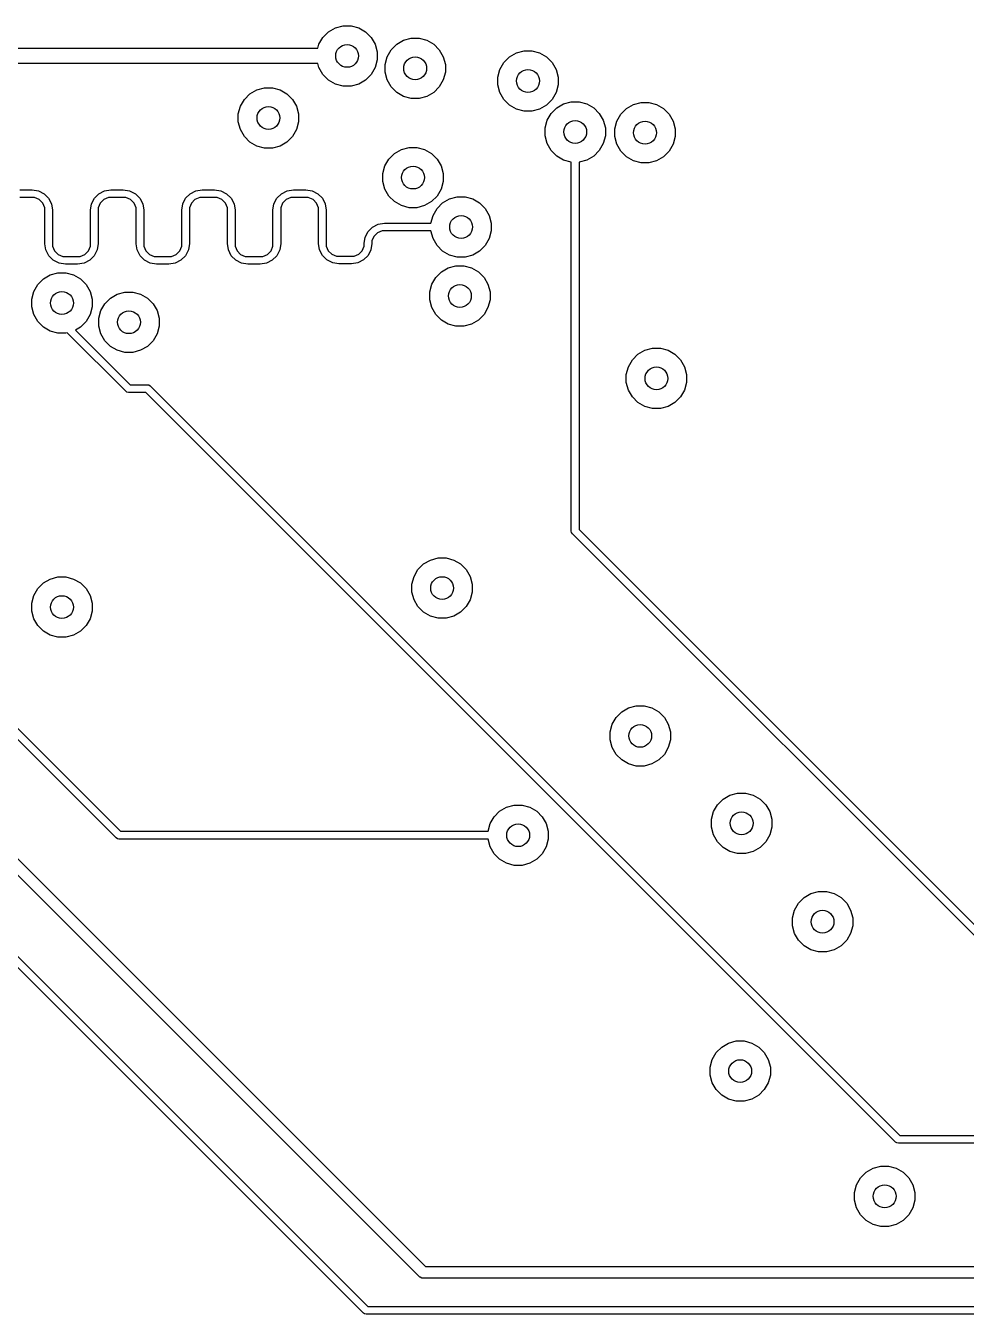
# Model space of a CAD drawing. Extents: x 0.98 to 8.13, y -3.46 to -0.83.
# Drawn here: x 5.562 to 6.049, y -2.295 to -1.628 of the extents above; entities that cross this region are included whole.
import ezdxf

# ---------------------------------------------------------------- set-up
doc = ezdxf.new("R2010")
doc.units = 0
doc.header["$MEASUREMENT"] = 0
doc.layers.add('BLACK', color=7, linetype='CONTINUOUS')

msp = doc.modelspace()

# ---------------------------------------------------------------- linework, layer by layer
at = {"layer": 'BLACK', "linetype": 'CONTINUOUS'}
for p, q in [((5.7138, -1.63767), (5.71585, -1.63411)), ((5.71585, -1.63411), (5.71876, -1.63121)), ((5.71876, -1.63121), (5.72232, -1.62915)), ((5.72232, -1.62915), (5.72629, -1.62809)), ((5.72629, -1.62809), (5.7304, -1.62809)), ((5.7304, -1.62809), (5.73437, -1.62915)), ((5.73437, -1.62915), (5.73793, -1.63121)), ((5.73793, -1.63121), (5.74084, -1.63411)), ((5.74084, -1.63411), (5.7429, -1.63767)), ((5.75759, -1.63558), (5.76156, -1.63452)), ((5.76156, -1.63452), (5.76567, -1.63452)), ((5.76567, -1.63452), (5.76964, -1.63558)), ((5.38386, -1.63976), (5.71324, -1.63976)), ((5.71324, -1.63976), (5.7138, -1.63767)), ((5.7429, -1.63767), (5.74396, -1.64165)), ((5.74906, -1.64411), (5.75112, -1.64055)), ((5.75112, -1.64055), (5.75403, -1.63764)), ((5.75403, -1.63764), (5.75759, -1.63558)), ((5.76964, -1.63558), (5.7732, -1.63764)), ((5.7732, -1.63764), (5.77611, -1.64055)), ((5.77611, -1.64055), (5.77816, -1.64411)), ((5.816, -1.64213), (5.81997, -1.64106)), ((5.81997, -1.64106), (5.82408, -1.64106)), ((5.82408, -1.64106), (5.82805, -1.64213)), ((5.71324, -1.64764), (5.38549, -1.64764)), ((5.7138, -1.64973), (5.71324, -1.64764)), ((5.74396, -1.64576), (5.7429, -1.64973)), ((5.74396, -1.64165), (5.74396, -1.64576)), ((5.748, -1.64808), (5.74906, -1.64411)), ((5.77816, -1.64411), (5.77923, -1.64808)), ((5.80747, -1.65065), (5.80953, -1.64709)), ((5.80953, -1.64709), (5.81244, -1.64418)), ((5.81244, -1.64418), (5.816, -1.64213)), ((5.82805, -1.64213), (5.83161, -1.64418)), ((5.83161, -1.64418), (5.83452, -1.64709)), ((5.83452, -1.64709), (5.83657, -1.65065)), ((5.71585, -1.65329), (5.7138, -1.64973)), ((5.71876, -1.65619), (5.71585, -1.65329)), ((5.74084, -1.65329), (5.73793, -1.65619)), ((5.7429, -1.64973), (5.74084, -1.65329)), ((5.748, -1.65219), (5.748, -1.64808)), ((5.74906, -1.65616), (5.748, -1.65219)), ((5.77923, -1.65219), (5.77816, -1.65616)), ((5.77923, -1.64808), (5.77923, -1.65219)), ((5.80641, -1.65462), (5.80747, -1.65065)), ((5.80641, -1.65873), (5.80641, -1.65462)), ((5.83657, -1.65065), (5.83764, -1.65462)), ((5.83764, -1.65462), (5.83764, -1.65873)), ((5.67807, -1.66332), (5.68163, -1.66127)), ((5.68163, -1.66127), (5.6856, -1.6602)), ((5.6856, -1.6602), (5.68971, -1.6602)), ((5.68971, -1.6602), (5.69368, -1.66127)), ((5.69368, -1.66127), (5.69724, -1.66332)), ((5.72232, -1.65825), (5.71876, -1.65619)), ((5.72629, -1.65931), (5.72232, -1.65825)), ((5.7304, -1.65931), (5.72629, -1.65931)), ((5.73437, -1.65825), (5.7304, -1.65931)), ((5.73793, -1.65619), (5.73437, -1.65825)), ((5.75112, -1.65972), (5.74906, -1.65616)), ((5.75403, -1.66263), (5.75112, -1.65972)), ((5.77611, -1.65972), (5.7732, -1.66263)), ((5.77816, -1.65616), (5.77611, -1.65972)), ((5.80747, -1.6627), (5.80641, -1.65873)), ((5.83764, -1.65873), (5.83657, -1.6627)), ((5.6731, -1.66979), (5.67516, -1.66623)), ((5.67516, -1.66623), (5.67807, -1.66332)), ((5.69724, -1.66332), (5.70015, -1.66623)), ((5.70015, -1.66623), (5.7022, -1.66979)), ((5.75759, -1.66468), (5.75403, -1.66263)), ((5.76156, -1.66575), (5.75759, -1.66468)), ((5.76567, -1.66575), (5.76156, -1.66575)), ((5.76964, -1.66468), (5.76567, -1.66575)), ((5.7732, -1.66263), (5.76964, -1.66468)), ((5.80953, -1.66626), (5.80747, -1.6627)), ((5.81244, -1.66917), (5.80953, -1.66626)), ((5.83452, -1.66626), (5.83161, -1.66917)), ((5.83657, -1.6627), (5.83452, -1.66626)), ((5.84043, -1.66852), (5.8444, -1.66746)), ((5.8444, -1.66746), (5.84851, -1.66746)), ((5.84851, -1.66746), (5.85248, -1.66852)), ((5.87658, -1.6689), (5.88055, -1.66783)), ((5.88055, -1.66783), (5.88467, -1.66783)), ((5.88467, -1.66783), (5.88864, -1.6689)), ((5.67204, -1.67376), (5.6731, -1.66979)), ((5.67204, -1.67787), (5.67204, -1.67376)), ((5.7022, -1.66979), (5.70327, -1.67376)), ((5.70327, -1.67376), (5.70327, -1.67787)), ((5.816, -1.67122), (5.81244, -1.66917)), ((5.81997, -1.67229), (5.816, -1.67122)), ((5.82408, -1.67229), (5.81997, -1.67229)), ((5.82805, -1.67122), (5.82408, -1.67229)), ((5.83161, -1.66917), (5.82805, -1.67122)), ((5.83191, -1.67704), (5.83396, -1.67348)), ((5.83396, -1.67348), (5.83687, -1.67058)), ((5.83687, -1.67058), (5.84043, -1.66852)), ((5.85248, -1.66852), (5.85604, -1.67058)), ((5.85604, -1.67058), (5.85895, -1.67348)), ((5.85895, -1.67348), (5.86101, -1.67704)), ((5.86806, -1.67742), (5.87012, -1.67386)), ((5.87012, -1.67386), (5.87302, -1.67095)), ((5.87302, -1.67095), (5.87658, -1.6689)), ((5.88864, -1.6689), (5.8922, -1.67095)), ((5.8922, -1.67095), (5.8951, -1.67386)), ((5.8951, -1.67386), (5.89716, -1.67742)), ((5.6731, -1.68184), (5.67204, -1.67787)), ((5.70327, -1.67787), (5.7022, -1.68184)), ((5.83084, -1.68102), (5.83191, -1.67704)), ((5.83084, -1.68513), (5.83084, -1.68102)), ((5.86101, -1.67704), (5.86207, -1.68102)), ((5.86207, -1.68102), (5.86207, -1.68513)), ((5.867, -1.68139), (5.86806, -1.67742)), ((5.867, -1.6855), (5.867, -1.68139)), ((5.89716, -1.67742), (5.89822, -1.68139)), ((5.89822, -1.68139), (5.89822, -1.6855)), ((5.67516, -1.6854), (5.6731, -1.68184)), ((5.67807, -1.68831), (5.67516, -1.6854)), ((5.70015, -1.6854), (5.69724, -1.68831)), ((5.7022, -1.68184), (5.70015, -1.6854)), ((5.83191, -1.6891), (5.83084, -1.68513)), ((5.86207, -1.68513), (5.86101, -1.6891)), ((5.86806, -1.68947), (5.867, -1.6855)), ((5.89822, -1.6855), (5.89716, -1.68947)), ((5.68163, -1.69036), (5.67807, -1.68831)), ((5.6856, -1.69143), (5.68163, -1.69036)), ((5.68971, -1.69143), (5.6856, -1.69143)), ((5.69368, -1.69036), (5.68971, -1.69143)), ((5.69724, -1.68831), (5.69368, -1.69036)), ((5.75, -1.69709), (5.75291, -1.69418)), ((5.75291, -1.69418), (5.75647, -1.69213)), ((5.75647, -1.69213), (5.76044, -1.69106)), ((5.76044, -1.69106), (5.76455, -1.69106)), ((5.76455, -1.69106), (5.76852, -1.69213)), ((5.76852, -1.69213), (5.77208, -1.69418)), ((5.77208, -1.69418), (5.77499, -1.69709)), ((5.83396, -1.69266), (5.83191, -1.6891)), ((5.83687, -1.69556), (5.83396, -1.69266)), ((5.85895, -1.69266), (5.85604, -1.69556)), ((5.86101, -1.6891), (5.85895, -1.69266)), ((5.87012, -1.69303), (5.86806, -1.68947)), ((5.87302, -1.69594), (5.87012, -1.69303)), ((5.8951, -1.69303), (5.8922, -1.69594)), ((5.89716, -1.68947), (5.8951, -1.69303)), ((5.74688, -1.70462), (5.74795, -1.70065)), ((5.74795, -1.70065), (5.75, -1.69709)), ((5.77499, -1.69709), (5.77705, -1.70065)), ((5.77705, -1.70065), (5.77811, -1.70462)), ((5.84043, -1.69762), (5.83687, -1.69556)), ((5.8444, -1.69868), (5.84043, -1.69762)), ((5.84446, -1.69868), (5.8444, -1.69868)), ((5.84446, -1.88976), (5.84446, -1.69868)), ((5.84851, -1.69868), (5.84846, -1.69868)), ((5.84846, -1.69868), (5.84846, -1.88894)), ((5.85248, -1.69762), (5.84851, -1.69868)), ((5.85604, -1.69556), (5.85248, -1.69762)), ((5.87658, -1.69799), (5.87302, -1.69594)), ((5.88055, -1.69906), (5.87658, -1.69799)), ((5.88467, -1.69906), (5.88055, -1.69906)), ((5.88864, -1.69799), (5.88467, -1.69906)), ((5.8922, -1.69594), (5.88864, -1.69799)), ((5.74688, -1.70873), (5.74688, -1.70462)), ((5.77811, -1.70462), (5.77811, -1.70873)), ((5.55887, -1.71303), (5.56523, -1.71303)), ((5.56523, -1.71303), (5.56523, -1.71303)), ((5.56523, -1.71303), (5.56852, -1.71355)), ((5.56852, -1.71355), (5.57148, -1.71506)), ((5.59986, -1.71506), (5.60283, -1.71355)), ((5.60283, -1.71355), (5.60611, -1.71303)), ((5.60611, -1.71303), (5.60611, -1.71303)), ((5.60611, -1.71303), (5.61248, -1.71303)), ((5.61248, -1.71303), (5.61248, -1.71303)), ((5.61248, -1.71303), (5.61576, -1.71355)), ((5.61576, -1.71355), (5.61872, -1.71506)), ((5.64711, -1.71505), (5.65007, -1.71354)), ((5.65007, -1.71354), (5.65331, -1.71303)), ((5.65331, -1.71303), (5.65336, -1.71302)), ((5.65336, -1.71302), (5.65972, -1.71302)), ((5.65972, -1.71302), (5.65972, -1.71302)), ((5.65972, -1.71302), (5.663, -1.71354)), ((5.65972, -1.71302), (5.65972, -1.71302)), ((5.663, -1.71354), (5.66597, -1.71505)), ((5.69435, -1.71505), (5.69732, -1.71354)), ((5.69732, -1.71354), (5.70055, -1.71303)), ((5.70055, -1.71303), (5.7006, -1.71302)), ((5.7006, -1.71302), (5.70696, -1.71302)), ((5.70696, -1.71302), (5.70696, -1.71302)), ((5.70696, -1.71302), (5.70696, -1.71302)), ((5.70696, -1.71302), (5.71025, -1.71354)), ((5.71025, -1.71354), (5.71321, -1.71505)), ((5.74795, -1.7127), (5.74688, -1.70873)), ((5.75, -1.71626), (5.74795, -1.7127)), ((5.77705, -1.7127), (5.77499, -1.71626)), ((5.77811, -1.70873), (5.77705, -1.7127)), ((5.56523, -1.71703), (5.55887, -1.71703)), ((5.56655, -1.71703), (5.56523, -1.71703)), ((5.56523, -1.71703), (5.56523, -1.71703)), ((5.56523, -1.71703), (5.56523, -1.71703)), ((5.56899, -1.71804), (5.56655, -1.71703)), ((5.57085, -1.7199), (5.56899, -1.71804)), ((5.57186, -1.72234), (5.57085, -1.7199)), ((5.57148, -1.71506), (5.57383, -1.71741)), ((5.57383, -1.71741), (5.57534, -1.72037)), ((5.57534, -1.72037), (5.57586, -1.72365)), ((5.59548, -1.72365), (5.596, -1.72037)), ((5.596, -1.72037), (5.59751, -1.71741)), ((5.59751, -1.71741), (5.59986, -1.71506)), ((5.60049, -1.7199), (5.59948, -1.72234)), ((5.60236, -1.71803), (5.60049, -1.7199)), ((5.60479, -1.71703), (5.60236, -1.71803)), ((5.6061, -1.71703), (5.60479, -1.71703)), ((5.60611, -1.71703), (5.6061, -1.71703)), ((5.61248, -1.71703), (5.60611, -1.71703)), ((5.60611, -1.71703), (5.60611, -1.71703)), ((5.61379, -1.71703), (5.61248, -1.71703)), ((5.61248, -1.71703), (5.61248, -1.71703)), ((5.61248, -1.71703), (5.61248, -1.71703)), ((5.61623, -1.71804), (5.61379, -1.71703)), ((5.61809, -1.7199), (5.61623, -1.71804)), ((5.6191, -1.72234), (5.61809, -1.7199)), ((5.61872, -1.71506), (5.62107, -1.71741)), ((5.62107, -1.71741), (5.62258, -1.72037)), ((5.62258, -1.72037), (5.6231, -1.72365)), ((5.64273, -1.72365), (5.64325, -1.72037)), ((5.64325, -1.72037), (5.64476, -1.71741)), ((5.64476, -1.71741), (5.64711, -1.71505)), ((5.64774, -1.7199), (5.64673, -1.72233)), ((5.6496, -1.71803), (5.64774, -1.7199)), ((5.65204, -1.71702), (5.6496, -1.71803)), ((5.65336, -1.71703), (5.65204, -1.71702)), ((5.65972, -1.71702), (5.65336, -1.71702)), ((5.65336, -1.71702), (5.65336, -1.71702)), ((5.65336, -1.71702), (5.65336, -1.71702)), ((5.65336, -1.71702), (5.65336, -1.71703)), ((5.66104, -1.71702), (5.65972, -1.71702)), ((5.66347, -1.71803), (5.66104, -1.71702)), ((5.66534, -1.7199), (5.66347, -1.71803)), ((5.66635, -1.72233), (5.66534, -1.7199)), ((5.66597, -1.71505), (5.66832, -1.71741)), ((5.66832, -1.71741), (5.66983, -1.72037)), ((5.66983, -1.72037), (5.67034, -1.72363)), ((5.68997, -1.72365), (5.69049, -1.72037)), ((5.69049, -1.72037), (5.692, -1.71741)), ((5.692, -1.71741), (5.69435, -1.71505)), ((5.69498, -1.7199), (5.69397, -1.72233)), ((5.69684, -1.71803), (5.69498, -1.7199)), ((5.69928, -1.71702), (5.69684, -1.71803)), ((5.7006, -1.71703), (5.69928, -1.71702)), ((5.70696, -1.71702), (5.7006, -1.71702)), ((5.7006, -1.71702), (5.7006, -1.71702)), ((5.7006, -1.71702), (5.7006, -1.71702)), ((5.7006, -1.71702), (5.7006, -1.71703)), ((5.70828, -1.71702), (5.70696, -1.71702)), ((5.71072, -1.71803), (5.70828, -1.71702)), ((5.71258, -1.7199), (5.71072, -1.71803)), ((5.71359, -1.72233), (5.71258, -1.7199)), ((5.71321, -1.71505), (5.71556, -1.71741)), ((5.71556, -1.71741), (5.71707, -1.72037)), ((5.71707, -1.72037), (5.71759, -1.72363)), ((5.75291, -1.71917), (5.75, -1.71626)), ((5.75647, -1.72123), (5.75291, -1.71917)), ((5.76044, -1.72229), (5.75647, -1.72123)), ((5.76852, -1.72123), (5.76455, -1.72229)), ((5.77208, -1.71917), (5.76852, -1.72123)), ((5.77499, -1.71626), (5.77208, -1.71917)), ((5.77491, -1.7227), (5.77781, -1.71979)), ((5.77781, -1.71979), (5.78138, -1.71773)), ((5.78138, -1.71773), (5.78535, -1.71667)), ((5.78535, -1.71667), (5.78946, -1.71667)), ((5.78946, -1.71667), (5.79343, -1.71773)), ((5.79343, -1.71773), (5.79699, -1.71979)), ((5.79699, -1.71979), (5.7999, -1.7227)), ((5.57186, -1.72365), (5.57186, -1.72234)), ((5.57186, -1.73228), (5.57186, -1.72365)), ((5.57186, -1.72365), (5.57186, -1.72365)), ((5.57186, -1.72365), (5.57186, -1.72365)), ((5.57186, -1.72365), (5.57186, -1.72365)), ((5.57586, -1.72365), (5.57586, -1.72365)), ((5.57586, -1.72365), (5.57586, -1.73228)), ((5.59548, -1.73228), (5.59548, -1.72365)), ((5.59548, -1.72365), (5.59548, -1.72365)), ((5.59948, -1.72234), (5.59948, -1.72365)), ((5.59948, -1.72365), (5.59948, -1.72365)), ((5.59948, -1.72365), (5.59948, -1.72365)), ((5.59948, -1.72365), (5.59948, -1.73228)), ((5.6191, -1.72365), (5.6191, -1.72234)), ((5.6191, -1.73228), (5.6191, -1.72365)), ((5.6191, -1.72365), (5.6191, -1.72365)), ((5.6191, -1.72365), (5.6191, -1.72365)), ((5.6191, -1.72365), (5.6191, -1.72365)), ((5.6231, -1.72365), (5.6231, -1.72365)), ((5.6231, -1.72365), (5.6231, -1.73228)), ((5.64273, -1.73228), (5.64273, -1.72365)), ((5.64273, -1.72365), (5.64273, -1.72365)), ((5.64673, -1.72233), (5.64673, -1.72365)), ((5.64673, -1.72365), (5.64673, -1.72365)), ((5.64673, -1.72365), (5.64673, -1.73228)), ((5.66635, -1.72365), (5.66635, -1.72233)), ((5.66635, -1.73228), (5.66635, -1.72365)), ((5.66635, -1.72365), (5.66635, -1.72365)), ((5.67034, -1.72363), (5.67035, -1.72365)), ((5.67035, -1.72365), (5.67035, -1.73228)), ((5.68997, -1.73228), (5.68997, -1.72365)), ((5.68997, -1.72365), (5.68997, -1.72365)), ((5.69397, -1.72233), (5.69397, -1.72365)), ((5.69397, -1.72365), (5.69397, -1.72365)), ((5.69397, -1.72365), (5.69397, -1.73228)), ((5.71359, -1.72365), (5.71359, -1.72233)), ((5.71359, -1.73228), (5.71359, -1.72365)), ((5.71359, -1.72365), (5.71359, -1.72365)), ((5.71759, -1.72363), (5.71759, -1.72365)), ((5.71759, -1.72365), (5.71759, -1.73228)), ((5.76455, -1.72229), (5.76044, -1.72229)), ((5.77179, -1.73023), (5.77285, -1.72626)), ((5.77285, -1.72626), (5.77491, -1.7227)), ((5.7999, -1.7227), (5.80195, -1.72626)), ((5.80195, -1.72626), (5.80301, -1.73023)), ((5.57186, -1.74091), (5.57186, -1.73228)), ((5.57586, -1.73228), (5.57586, -1.74091)), ((5.59548, -1.74091), (5.59548, -1.73228)), ((5.59948, -1.73228), (5.59948, -1.74091)), ((5.6191, -1.74091), (5.6191, -1.73228)), ((5.6231, -1.73228), (5.6231, -1.74091)), ((5.64273, -1.74091), (5.64273, -1.73228)), ((5.64673, -1.73228), (5.64673, -1.74091)), ((5.66635, -1.74091), (5.66635, -1.73228)), ((5.67035, -1.73228), (5.67035, -1.74091)), ((5.68997, -1.74091), (5.68997, -1.73228)), ((5.69397, -1.73228), (5.69397, -1.74091)), ((5.71359, -1.74084), (5.71359, -1.73228)), ((5.71759, -1.73228), (5.71759, -1.74084)), ((5.73773, -1.73758), (5.73923, -1.73463)), ((5.73923, -1.73463), (5.74157, -1.7323)), ((5.74157, -1.7323), (5.74451, -1.7308)), ((5.74647, -1.73428), (5.74406, -1.73528)), ((5.74451, -1.7308), (5.74773, -1.73029)), ((5.74777, -1.73428), (5.74647, -1.73428)), ((5.74773, -1.73029), (5.74777, -1.73028)), ((5.74777, -1.73028), (5.75374, -1.73028)), ((5.75374, -1.73428), (5.74777, -1.73428)), ((5.74777, -1.73428), (5.74777, -1.73428)), ((5.74777, -1.73428), (5.74777, -1.73428)), ((5.74777, -1.73428), (5.74777, -1.73428)), ((5.75374, -1.73028), (5.77179, -1.73028)), ((5.77179, -1.73428), (5.75374, -1.73428)), ((5.77179, -1.73028), (5.77179, -1.73023)), ((5.77179, -1.73434), (5.77179, -1.73428)), ((5.77285, -1.73831), (5.77179, -1.73434)), ((5.80301, -1.73434), (5.80195, -1.73831)), ((5.80301, -1.73023), (5.80301, -1.73434)), ((5.57187, -1.74094), (5.57186, -1.74091)), ((5.57238, -1.7442), (5.57187, -1.74094)), ((5.57586, -1.74091), (5.57586, -1.74091)), ((5.57586, -1.74091), (5.57586, -1.74091)), ((5.57586, -1.74091), (5.57586, -1.74091)), ((5.57586, -1.74091), (5.57586, -1.74223)), ((5.59548, -1.74223), (5.59548, -1.74091)), ((5.59548, -1.74091), (5.59548, -1.74091)), ((5.59548, -1.74091), (5.59548, -1.74091)), ((5.59948, -1.74091), (5.59896, -1.7442)), ((5.59948, -1.74091), (5.59948, -1.74091)), ((5.61911, -1.74094), (5.6191, -1.74091)), ((5.61962, -1.7442), (5.61911, -1.74094)), ((5.6231, -1.74091), (5.6231, -1.74091)), ((5.6231, -1.74091), (5.6231, -1.74091)), ((5.6231, -1.74091), (5.62311, -1.74091)), ((5.62311, -1.74091), (5.6231, -1.74223)), ((5.64273, -1.74223), (5.64273, -1.74091)), ((5.64273, -1.74091), (5.64273, -1.74091)), ((5.64273, -1.74091), (5.64273, -1.74091)), ((5.64673, -1.74091), (5.64621, -1.7442)), ((5.64673, -1.74091), (5.64673, -1.74091)), ((5.66687, -1.7442), (5.66635, -1.74091)), ((5.66635, -1.74091), (5.66635, -1.74091)), ((5.66635, -1.74091), (5.66635, -1.74091)), ((5.67035, -1.74091), (5.67035, -1.74092)), ((5.67035, -1.74092), (5.67035, -1.74223)), ((5.68997, -1.74223), (5.68997, -1.74091)), ((5.69397, -1.74091), (5.69345, -1.7442)), ((5.69397, -1.74091), (5.69397, -1.74091)), ((5.71411, -1.7441), (5.71359, -1.74084)), ((5.71359, -1.74084), (5.71359, -1.74084)), ((5.71359, -1.74084), (5.71359, -1.74084)), ((5.71759, -1.74084), (5.71759, -1.74085)), ((5.71759, -1.74085), (5.71759, -1.74214)), ((5.73721, -1.74084), (5.73773, -1.73758)), ((5.73721, -1.74214), (5.73721, -1.74084)), ((5.73721, -1.74084), (5.73721, -1.74084)), ((5.74121, -1.74084), (5.7407, -1.7441)), ((5.74221, -1.73713), (5.74121, -1.73954)), ((5.74121, -1.73954), (5.74121, -1.74084)), ((5.74121, -1.74084), (5.74121, -1.74084)), ((5.74121, -1.74084), (5.74121, -1.74084)), ((5.74406, -1.73528), (5.74221, -1.73713)), ((5.77491, -1.74187), (5.77285, -1.73831)), ((5.80195, -1.73831), (5.7999, -1.74187)), ((5.57389, -1.74716), (5.57238, -1.7442)), ((5.57624, -1.74951), (5.57389, -1.74716)), ((5.57586, -1.74223), (5.57687, -1.74467)), ((5.57687, -1.74467), (5.57873, -1.74653)), ((5.57873, -1.74653), (5.58117, -1.74754)), ((5.58117, -1.74754), (5.58249, -1.74754)), ((5.58249, -1.74754), (5.58249, -1.74754)), ((5.58249, -1.74754), (5.58885, -1.74754)), ((5.58885, -1.74754), (5.58885, -1.74754)), ((5.58885, -1.74754), (5.58885, -1.74754)), ((5.58885, -1.74754), (5.58885, -1.74754)), ((5.58885, -1.74754), (5.58885, -1.74754)), ((5.58885, -1.74754), (5.59017, -1.74754)), ((5.59017, -1.74754), (5.59261, -1.74653)), ((5.59261, -1.74653), (5.59447, -1.74467)), ((5.59447, -1.74467), (5.59548, -1.74223)), ((5.59745, -1.74716), (5.5951, -1.74951)), ((5.59896, -1.7442), (5.59745, -1.74716)), ((5.62113, -1.74716), (5.61962, -1.7442)), ((5.62349, -1.74951), (5.62113, -1.74716)), ((5.6231, -1.74223), (5.62411, -1.74467)), ((5.62411, -1.74467), (5.62598, -1.74653)), ((5.62598, -1.74653), (5.62841, -1.74754)), ((5.62841, -1.74754), (5.62973, -1.74754)), ((5.62973, -1.74754), (5.62973, -1.74754)), ((5.62973, -1.74754), (5.6361, -1.74754)), ((5.6361, -1.74754), (5.6361, -1.74754)), ((5.6361, -1.74754), (5.6361, -1.74754)), ((5.6361, -1.74754), (5.6361, -1.74754)), ((5.6361, -1.74754), (5.6361, -1.74754)), ((5.6361, -1.74754), (5.63742, -1.74754)), ((5.63742, -1.74754), (5.63985, -1.74653)), ((5.63985, -1.74653), (5.64172, -1.74467)), ((5.64172, -1.74467), (5.64273, -1.74223)), ((5.6447, -1.74716), (5.64235, -1.74951)), ((5.64621, -1.7442), (5.6447, -1.74716)), ((5.66838, -1.74716), (5.66687, -1.7442)), ((5.67073, -1.74951), (5.66838, -1.74716)), ((5.67035, -1.74223), (5.67136, -1.74467)), ((5.67136, -1.74467), (5.67322, -1.74653)), ((5.67322, -1.74653), (5.67566, -1.74754)), ((5.67566, -1.74754), (5.67698, -1.74754)), ((5.67698, -1.74754), (5.67698, -1.74754)), ((5.67698, -1.74754), (5.67698, -1.74754)), ((5.67698, -1.74754), (5.68334, -1.74754)), ((5.68334, -1.74754), (5.68335, -1.74754)), ((5.68335, -1.74754), (5.68466, -1.74754)), ((5.68466, -1.74754), (5.6871, -1.74653)), ((5.6871, -1.74653), (5.68896, -1.74467)), ((5.68896, -1.74467), (5.68997, -1.74223)), ((5.69194, -1.74716), (5.68959, -1.74951)), ((5.69345, -1.7442), (5.69194, -1.74716)), ((5.71561, -1.74704), (5.71411, -1.7441)), ((5.71794, -1.74938), (5.71561, -1.74704)), ((5.71759, -1.74214), (5.71859, -1.74455)), ((5.71859, -1.74455), (5.72043, -1.7464)), ((5.72043, -1.7464), (5.72284, -1.74739)), ((5.72284, -1.74739), (5.72415, -1.74739)), ((5.72415, -1.74739), (5.72415, -1.74739)), ((5.72415, -1.74739), (5.72415, -1.74739)), ((5.72415, -1.74739), (5.73066, -1.74739)), ((5.73066, -1.74739), (5.73066, -1.7474)), ((5.73066, -1.7474), (5.73196, -1.7474)), ((5.73196, -1.7474), (5.73437, -1.7464)), ((5.73437, -1.7464), (5.73622, -1.74455)), ((5.73622, -1.74455), (5.73721, -1.74214)), ((5.7392, -1.74704), (5.73686, -1.74938)), ((5.7407, -1.7441), (5.7392, -1.74704)), ((5.77781, -1.74478), (5.77491, -1.74187)), ((5.78138, -1.74683), (5.77781, -1.74478)), ((5.78535, -1.7479), (5.78138, -1.74683)), ((5.78946, -1.7479), (5.78535, -1.7479)), ((5.79343, -1.74683), (5.78946, -1.7479)), ((5.79699, -1.74478), (5.79343, -1.74683)), ((5.7999, -1.74187), (5.79699, -1.74478)), ((5.5792, -1.75102), (5.57624, -1.74951)), ((5.58249, -1.75154), (5.5792, -1.75102)), ((5.58885, -1.75154), (5.58249, -1.75154)), ((5.58249, -1.75154), (5.58249, -1.75154)), ((5.58249, -1.75154), (5.58249, -1.75154)), ((5.59214, -1.75102), (5.58885, -1.75154)), ((5.58885, -1.75154), (5.58885, -1.75154)), ((5.5951, -1.74951), (5.59214, -1.75102)), ((5.62645, -1.75102), (5.62349, -1.74951)), ((5.62973, -1.75154), (5.62645, -1.75102)), ((5.6361, -1.75154), (5.62973, -1.75154)), ((5.62973, -1.75154), (5.62973, -1.75154)), ((5.62973, -1.75154), (5.62973, -1.75154)), ((5.63938, -1.75102), (5.6361, -1.75154)), ((5.6361, -1.75154), (5.6361, -1.75154)), ((5.64235, -1.74951), (5.63938, -1.75102)), ((5.67369, -1.75102), (5.67073, -1.74951)), ((5.67698, -1.75154), (5.67369, -1.75102)), ((5.68334, -1.75154), (5.67698, -1.75154)), ((5.67698, -1.75154), (5.67698, -1.75154)), ((5.67698, -1.75154), (5.67698, -1.75154)), ((5.68663, -1.75102), (5.68334, -1.75154)), ((5.68334, -1.75154), (5.68334, -1.75154)), ((5.68334, -1.75154), (5.68334, -1.75154)), ((5.68334, -1.75154), (5.68334, -1.75154)), ((5.68959, -1.74951), (5.68663, -1.75102)), ((5.72089, -1.75088), (5.71794, -1.74938)), ((5.72415, -1.75139), (5.72089, -1.75088)), ((5.73066, -1.75139), (5.72415, -1.75139)), ((5.72415, -1.75139), (5.72415, -1.75139)), ((5.72415, -1.75139), (5.72415, -1.75139)), ((5.73392, -1.75088), (5.73066, -1.7514)), ((5.73066, -1.7514), (5.73066, -1.75139)), ((5.73066, -1.75139), (5.73066, -1.75139)), ((5.73066, -1.75139), (5.73066, -1.75139)), ((5.73686, -1.74938), (5.73392, -1.75088)), ((5.77717, -1.75551), (5.78073, -1.75345)), ((5.78073, -1.75345), (5.7847, -1.75239)), ((5.7847, -1.75239), (5.78881, -1.75239)), ((5.78881, -1.75239), (5.79278, -1.75345)), ((5.79278, -1.75345), (5.79634, -1.75551)), ((5.56821, -1.76207), (5.57112, -1.75916)), ((5.57112, -1.75916), (5.57468, -1.7571)), ((5.57468, -1.7571), (5.57865, -1.75604)), ((5.57865, -1.75604), (5.58276, -1.75604)), ((5.58276, -1.75604), (5.58674, -1.7571)), ((5.58674, -1.7571), (5.5903, -1.75916)), ((5.5903, -1.75916), (5.5932, -1.76207)), ((5.77221, -1.76198), (5.77426, -1.75842)), ((5.77426, -1.75842), (5.77717, -1.75551)), ((5.79634, -1.75551), (5.79925, -1.75842)), ((5.79925, -1.75842), (5.80131, -1.76198)), ((5.5651, -1.7696), (5.56616, -1.76563)), ((5.56616, -1.76563), (5.56821, -1.76207)), ((5.5932, -1.76207), (5.59526, -1.76563)), ((5.59526, -1.76563), (5.59632, -1.7696)), ((5.60582, -1.76911), (5.60938, -1.76705)), ((5.60938, -1.76705), (5.61335, -1.76599)), ((5.61335, -1.76599), (5.61746, -1.76599)), ((5.61746, -1.76599), (5.62143, -1.76705)), ((5.62143, -1.76705), (5.62499, -1.76911)), ((5.77114, -1.76595), (5.77221, -1.76198)), ((5.77114, -1.77006), (5.77114, -1.76595)), ((5.80131, -1.76198), (5.80237, -1.76595)), ((5.80237, -1.76595), (5.80237, -1.77006)), ((5.5651, -1.77371), (5.5651, -1.7696)), ((5.56616, -1.77768), (5.5651, -1.77371)), ((5.59632, -1.77371), (5.59526, -1.77768)), ((5.59632, -1.7696), (5.59632, -1.77371)), ((5.60085, -1.77558), (5.60291, -1.77201)), ((5.60291, -1.77201), (5.60582, -1.76911)), ((5.62499, -1.76911), (5.6279, -1.77201)), ((5.6279, -1.77201), (5.62995, -1.77558)), ((5.77221, -1.77403), (5.77114, -1.77006)), ((5.77426, -1.77759), (5.77221, -1.77403)), ((5.80131, -1.77403), (5.79925, -1.77759)), ((5.80237, -1.77006), (5.80131, -1.77403)), ((5.56821, -1.78124), (5.56616, -1.77768)), ((5.57112, -1.78415), (5.56821, -1.78124)), ((5.5932, -1.78124), (5.5903, -1.78415)), ((5.59526, -1.77768), (5.5932, -1.78124)), ((5.59979, -1.77955), (5.60085, -1.77558)), ((5.59979, -1.78366), (5.59979, -1.77955)), ((5.62995, -1.77558), (5.63102, -1.77955)), ((5.63102, -1.77955), (5.63102, -1.78366)), ((5.77717, -1.7805), (5.77426, -1.77759)), ((5.78073, -1.78255), (5.77717, -1.7805)), ((5.79634, -1.7805), (5.79278, -1.78255)), ((5.79925, -1.77759), (5.79634, -1.7805)), ((5.57468, -1.7862), (5.57112, -1.78415)), ((5.57865, -1.78727), (5.57468, -1.7862)), ((5.58276, -1.78727), (5.57865, -1.78727)), ((5.58346, -1.78708), (5.58276, -1.78727)), ((5.61374, -1.81736), (5.58346, -1.78708)), ((5.5903, -1.78415), (5.58769, -1.78565)), ((5.58769, -1.78565), (5.61599, -1.81394)), ((5.60085, -1.78763), (5.59979, -1.78366)), ((5.60291, -1.79119), (5.60085, -1.78763)), ((5.62995, -1.78763), (5.6279, -1.79119)), ((5.63102, -1.78366), (5.62995, -1.78763)), ((5.7847, -1.78362), (5.78073, -1.78255)), ((5.78881, -1.78362), (5.7847, -1.78362)), ((5.79278, -1.78255), (5.78881, -1.78362)), ((5.60582, -1.7941), (5.60291, -1.79119)), ((5.60938, -1.79615), (5.60582, -1.7941)), ((5.62499, -1.7941), (5.62143, -1.79615)), ((5.6279, -1.79119), (5.62499, -1.7941)), ((5.61335, -1.79722), (5.60938, -1.79615)), ((5.61746, -1.79722), (5.61335, -1.79722)), ((5.62143, -1.79615), (5.61746, -1.79722)), ((5.874, -1.80466), (5.87605, -1.8011)), ((5.87605, -1.8011), (5.87896, -1.79819)), ((5.87896, -1.79819), (5.88252, -1.79614)), ((5.88252, -1.79614), (5.88649, -1.79508)), ((5.88649, -1.79508), (5.8906, -1.79508)), ((5.8906, -1.79508), (5.89458, -1.79614)), ((5.89458, -1.79614), (5.89814, -1.79819)), ((5.89814, -1.79819), (5.90104, -1.8011)), ((5.90104, -1.8011), (5.9031, -1.80466)), ((5.87294, -1.80863), (5.874, -1.80466)), ((5.9031, -1.80466), (5.90416, -1.80863)), ((5.61599, -1.81394), (5.625, -1.81394)), ((5.625, -1.81394), (5.62577, -1.8141)), ((5.62577, -1.8141), (5.62641, -1.81453)), ((5.62641, -1.81453), (6.01461, -2.20272)), ((5.87294, -1.81274), (5.87294, -1.80863)), ((5.874, -1.81671), (5.87294, -1.81274)), ((5.90416, -1.81274), (5.9031, -1.81671)), ((5.90416, -1.80863), (5.90416, -1.81274)), ((5.61439, -1.81779), (5.61374, -1.81736)), ((5.61516, -1.81794), (5.61439, -1.81779)), ((5.62417, -1.81794), (5.61516, -1.81794)), ((6.01237, -2.20614), (5.62417, -1.81794)), ((5.87605, -1.82028), (5.874, -1.81671)), ((5.87896, -1.82318), (5.87605, -1.82028)), ((5.90104, -1.82028), (5.89814, -1.82318)), ((5.9031, -1.81671), (5.90104, -1.82028)), ((5.88252, -1.82524), (5.87896, -1.82318)), ((5.88649, -1.8263), (5.88252, -1.82524)), ((5.8906, -1.8263), (5.88649, -1.8263)), ((5.89458, -1.82524), (5.8906, -1.8263)), ((5.89814, -1.82318), (5.89458, -1.82524)), ((5.40616, -1.84033), (5.61106, -2.04524)), ((5.60882, -2.04866), (5.40333, -1.84316)), ((5.84461, -1.89053), (5.84446, -1.88976)), ((5.84504, -1.89118), (5.84461, -1.89053)), ((6.10095, -2.14708), (5.84504, -1.89118)), ((5.84846, -1.88894), (6.10319, -2.14367)), ((5.76507, -1.9097), (5.76797, -1.9068)), ((5.76797, -1.9068), (5.77153, -1.90474)), ((5.77153, -1.90474), (5.7755, -1.90368)), ((5.7755, -1.90368), (5.77961, -1.90368)), ((5.77961, -1.90368), (5.78359, -1.90474)), ((5.78359, -1.90474), (5.78715, -1.9068)), ((5.78715, -1.9068), (5.79005, -1.9097)), ((5.57112, -1.91664), (5.57468, -1.91458)), ((5.57468, -1.91458), (5.57865, -1.91352)), ((5.57865, -1.91352), (5.58276, -1.91352)), ((5.58276, -1.91352), (5.58674, -1.91458)), ((5.58674, -1.91458), (5.5903, -1.91664)), ((5.76195, -1.91724), (5.76301, -1.91326)), ((5.76301, -1.91326), (5.76507, -1.9097)), ((5.79005, -1.9097), (5.79211, -1.91326)), ((5.79211, -1.91326), (5.79317, -1.91724)), ((5.56616, -1.92311), (5.56821, -1.91955)), ((5.56821, -1.91955), (5.57112, -1.91664)), ((5.5903, -1.91664), (5.5932, -1.91955)), ((5.5932, -1.91955), (5.59526, -1.92311)), ((5.76195, -1.92135), (5.76195, -1.91724)), ((5.76301, -1.92532), (5.76195, -1.92135)), ((5.79317, -1.92135), (5.79211, -1.92532)), ((5.79317, -1.91724), (5.79317, -1.92135)), ((5.5651, -1.92708), (5.56616, -1.92311)), ((5.5651, -1.93119), (5.5651, -1.92708)), ((5.59526, -1.92311), (5.59632, -1.92708)), ((5.59632, -1.92708), (5.59632, -1.93119)), ((5.76507, -1.92888), (5.76301, -1.92532)), ((5.79211, -1.92532), (5.79005, -1.92888)), ((5.56616, -1.93516), (5.5651, -1.93119)), ((5.59632, -1.93119), (5.59526, -1.93516)), ((5.76797, -1.93179), (5.76507, -1.92888)), ((5.77153, -1.93384), (5.76797, -1.93179)), ((5.7755, -1.9349), (5.77153, -1.93384)), ((5.77961, -1.9349), (5.7755, -1.9349)), ((5.78359, -1.93384), (5.77961, -1.9349)), ((5.78715, -1.93179), (5.78359, -1.93384)), ((5.79005, -1.92888), (5.78715, -1.93179)), ((5.56821, -1.93872), (5.56616, -1.93516)), ((5.57112, -1.94163), (5.56821, -1.93872)), ((5.5932, -1.93872), (5.5903, -1.94163)), ((5.59526, -1.93516), (5.5932, -1.93872)), ((5.57468, -1.94368), (5.57112, -1.94163)), ((5.57865, -1.94475), (5.57468, -1.94368)), ((5.58276, -1.94475), (5.57865, -1.94475)), ((5.58674, -1.94368), (5.58276, -1.94475)), ((5.5903, -1.94163), (5.58674, -1.94368)), ((5.87054, -1.98331), (5.87411, -1.98126)), ((5.87411, -1.98126), (5.87808, -1.98019)), ((5.87808, -1.98019), (5.88219, -1.98019)), ((5.88219, -1.98019), (5.88616, -1.98126)), ((5.88616, -1.98126), (5.88972, -1.98331)), ((5.86558, -1.98978), (5.86764, -1.98622)), ((5.86764, -1.98622), (5.87054, -1.98331)), ((5.88972, -1.98331), (5.89263, -1.98622)), ((5.89263, -1.98622), (5.89468, -1.98978)), ((5.86452, -1.99375), (5.86558, -1.98978)), ((5.86452, -1.99786), (5.86452, -1.99375)), ((5.89468, -1.98978), (5.89574, -1.99375)), ((5.89574, -1.99375), (5.89574, -1.99786)), ((5.86558, -2.00183), (5.86452, -1.99786)), ((5.89574, -1.99786), (5.89468, -2.00183)), ((5.86764, -2.00539), (5.86558, -2.00183)), ((5.87054, -2.0083), (5.86764, -2.00539)), ((5.87411, -2.01035), (5.87054, -2.0083)), ((5.88972, -2.0083), (5.88616, -2.01035)), ((5.89263, -2.00539), (5.88972, -2.0083)), ((5.89468, -2.00183), (5.89263, -2.00539)), ((5.87808, -2.01142), (5.87411, -2.01035)), ((5.88219, -2.01142), (5.87808, -2.01142)), ((5.88616, -2.01035), (5.88219, -2.01142)), ((5.7656, -2.27574), (5.51057, -2.02072)), ((5.51393, -2.0156), (5.76896, -2.27062)), ((5.92304, -2.02858), (5.9266, -2.02652)), ((5.9266, -2.02652), (5.93057, -2.02546)), ((5.93057, -2.02546), (5.93468, -2.02546)), ((5.93468, -2.02546), (5.93865, -2.02652)), ((5.93865, -2.02652), (5.94222, -2.02858)), ((5.80444, -2.03766), (5.80734, -2.03475)), ((5.80734, -2.03475), (5.8109, -2.03269)), ((5.8109, -2.03269), (5.81487, -2.03163)), ((5.81487, -2.03163), (5.81898, -2.03163)), ((5.81898, -2.03163), (5.82296, -2.03269)), ((5.82296, -2.03269), (5.82652, -2.03475)), ((5.82652, -2.03475), (5.82942, -2.03766)), ((5.91808, -2.03505), (5.92013, -2.03149)), ((5.92013, -2.03149), (5.92304, -2.02858)), ((5.94222, -2.02858), (5.94512, -2.03149)), ((5.94512, -2.03149), (5.94718, -2.03505)), ((5.80132, -2.04519), (5.80238, -2.04122)), ((5.80238, -2.04122), (5.80444, -2.03766)), ((5.82942, -2.03766), (5.83148, -2.04122)), ((5.83148, -2.04122), (5.83254, -2.04519)), ((5.91702, -2.03902), (5.91808, -2.03505)), ((5.91702, -2.04313), (5.91702, -2.03902)), ((5.94718, -2.03505), (5.94824, -2.03902)), ((5.94824, -2.03902), (5.94824, -2.04313)), ((5.61106, -2.04524), (5.80132, -2.04524)), ((5.80132, -2.04524), (5.80132, -2.04519)), ((5.83254, -2.04519), (5.83254, -2.0493)), ((5.91808, -2.0471), (5.91702, -2.04313)), ((5.92013, -2.05066), (5.91808, -2.0471)), ((5.94718, -2.0471), (5.94512, -2.05066)), ((5.94824, -2.04313), (5.94718, -2.0471)), ((5.60947, -2.04909), (5.60882, -2.04866)), ((5.61024, -2.04924), (5.60947, -2.04909)), ((5.80132, -2.04924), (5.61024, -2.04924)), ((5.80132, -2.0493), (5.80132, -2.04924)), ((5.80238, -2.05327), (5.80132, -2.0493)), ((5.80444, -2.05683), (5.80238, -2.05327)), ((5.83148, -2.05327), (5.82942, -2.05683)), ((5.83254, -2.0493), (5.83148, -2.05327)), ((5.92304, -2.05357), (5.92013, -2.05066)), ((5.9266, -2.05562), (5.92304, -2.05357)), ((5.94222, -2.05357), (5.93865, -2.05562)), ((5.94512, -2.05066), (5.94222, -2.05357)), ((5.80734, -2.05974), (5.80444, -2.05683)), ((5.8109, -2.06179), (5.80734, -2.05974)), ((5.82652, -2.05974), (5.82296, -2.06179)), ((5.82942, -2.05683), (5.82652, -2.05974)), ((5.93057, -2.05669), (5.9266, -2.05562)), ((5.93468, -2.05669), (5.93057, -2.05669)), ((5.93865, -2.05562), (5.93468, -2.05669)), ((5.81487, -2.06286), (5.8109, -2.06179)), ((5.81898, -2.06286), (5.81487, -2.06286)), ((5.82296, -2.06179), (5.81898, -2.06286)), ((5.96204, -2.08246), (5.96495, -2.07955)), ((5.96495, -2.07955), (5.96851, -2.0775)), ((5.96851, -2.0775), (5.97248, -2.07643)), ((5.97248, -2.07643), (5.97659, -2.07643)), ((5.97659, -2.07643), (5.98056, -2.0775)), ((5.98056, -2.0775), (5.98412, -2.07955)), ((5.98412, -2.07955), (5.98703, -2.08246)), ((5.95892, -2.08999), (5.95998, -2.08602)), ((5.95998, -2.08602), (5.96204, -2.08246)), ((5.98703, -2.08246), (5.98908, -2.08602)), ((5.98908, -2.08602), (5.99015, -2.08999)), ((5.54275, -2.09504), (5.73902, -2.29131)), ((5.95892, -2.0941), (5.95892, -2.08999)), ((5.95998, -2.09807), (5.95892, -2.0941)), ((5.99015, -2.0941), (5.98908, -2.09807)), ((5.99015, -2.08999), (5.99015, -2.0941)), ((5.73677, -2.29472), (5.54051, -2.09846)), ((5.96204, -2.10163), (5.95998, -2.09807)), ((5.96495, -2.10454), (5.96204, -2.10163)), ((5.98703, -2.10163), (5.98412, -2.10454)), ((5.98908, -2.09807), (5.98703, -2.10163)), ((5.96851, -2.10659), (5.96495, -2.10454)), ((5.97248, -2.10766), (5.96851, -2.10659)), ((5.97659, -2.10766), (5.97248, -2.10766)), ((5.98056, -2.10659), (5.97659, -2.10766)), ((5.98412, -2.10454), (5.98056, -2.10659)), ((5.92231, -2.15693), (5.92587, -2.15487)), ((5.92587, -2.15487), (5.92984, -2.15381)), ((5.92984, -2.15381), (5.93395, -2.15381)), ((5.93395, -2.15381), (5.93792, -2.15487)), ((5.93792, -2.15487), (5.94148, -2.15693)), ((5.91734, -2.1634), (5.9194, -2.15984)), ((5.9194, -2.15984), (5.92231, -2.15693)), ((5.94148, -2.15693), (5.94439, -2.15984)), ((5.94439, -2.15984), (5.94644, -2.1634)), ((5.91628, -2.16737), (5.91734, -2.1634)), ((5.91628, -2.17148), (5.91628, -2.16737)), ((5.94644, -2.1634), (5.94751, -2.16737)), ((5.94751, -2.16737), (5.94751, -2.17148)), ((5.91734, -2.17545), (5.91628, -2.17148)), ((5.94751, -2.17148), (5.94644, -2.17545)), ((5.9194, -2.17901), (5.91734, -2.17545)), ((5.92231, -2.18192), (5.9194, -2.17901)), ((5.94439, -2.17901), (5.94148, -2.18192)), ((5.94644, -2.17545), (5.94439, -2.17901)), ((5.92587, -2.18397), (5.92231, -2.18192)), ((5.92984, -2.18504), (5.92587, -2.18397)), ((5.93395, -2.18504), (5.92984, -2.18504)), ((5.93792, -2.18397), (5.93395, -2.18504)), ((5.94148, -2.18192), (5.93792, -2.18397)), ((6.01301, -2.20657), (6.01237, -2.20614)), ((6.01378, -2.20672), (6.01301, -2.20657)), ((6.41407, -2.20672), (6.01378, -2.20672)), ((6.01461, -2.20272), (6.41424, -2.20272)), ((5.9942, -2.22467), (5.99711, -2.22176)), ((5.99711, -2.22176), (6.00067, -2.2197)), ((6.00067, -2.2197), (6.00464, -2.21864)), ((6.00464, -2.21864), (6.00875, -2.21864)), ((6.00875, -2.21864), (6.01272, -2.2197)), ((6.01272, -2.2197), (6.01628, -2.22176)), ((6.01628, -2.22176), (6.01919, -2.22467)), ((5.99108, -2.2322), (5.99215, -2.22823)), ((5.99215, -2.22823), (5.9942, -2.22467)), ((6.01919, -2.22467), (6.02125, -2.22823)), ((6.02125, -2.22823), (6.02231, -2.2322)), ((5.99108, -2.23631), (5.99108, -2.2322)), ((6.02231, -2.2322), (6.02231, -2.23631)), ((5.99215, -2.24028), (5.99108, -2.23631)), ((5.9942, -2.24384), (5.99215, -2.24028)), ((6.02125, -2.24028), (6.01919, -2.24384)), ((6.02231, -2.23631), (6.02125, -2.24028)), ((5.99711, -2.24675), (5.9942, -2.24384)), ((6.00067, -2.2488), (5.99711, -2.24675)), ((6.01628, -2.24675), (6.01272, -2.2488)), ((6.01919, -2.24384), (6.01628, -2.24675)), ((6.00464, -2.24987), (6.00067, -2.2488)), ((6.00875, -2.24987), (6.00464, -2.24987)), ((6.01272, -2.2488), (6.00875, -2.24987)), ((5.76896, -2.27062), (6.43164, -2.27062)), ((5.76605, -2.27612), (5.7656, -2.27574)), ((5.76611, -2.27614), (5.76605, -2.27612)), ((5.76713, -2.27656), (5.76611, -2.27614)), ((5.76772, -2.27662), (5.76713, -2.27656)), ((6.43288, -2.27662), (5.76772, -2.27662)), ((5.73742, -2.29515), (5.73677, -2.29472)), ((5.73819, -2.29531), (5.73742, -2.29515)), ((5.73902, -2.29131), (6.44602, -2.29131)), ((6.44685, -2.29531), (5.73819, -2.29531))]:
    msp.add_line(p, q, dxfattribs=at)
at = {"layer": 'BLACK'}
for centre in [(5.72835, -1.6437), (5.76361, -1.65013), (5.82202, -1.65667), (5.68765, -1.67582), (5.84646, -1.68307), (5.88261, -1.68345), (5.7625, -1.70668), (5.7874, -1.73228), (5.58071, -1.77165), (5.78676, -1.768), (5.6154, -1.7816), (5.88855, -1.81069), (5.77756, -1.91929), (5.58071, -1.92913), (5.88013, -1.9958), (5.81693, -2.04724), (5.93263, -2.04107), (5.97453, -2.09205), (5.93189, -2.16942), (6.0067, -2.23425)]:
    msp.add_circle(centre, 0.00591, dxfattribs=at)

doc.saveas('drawing.dxf')
